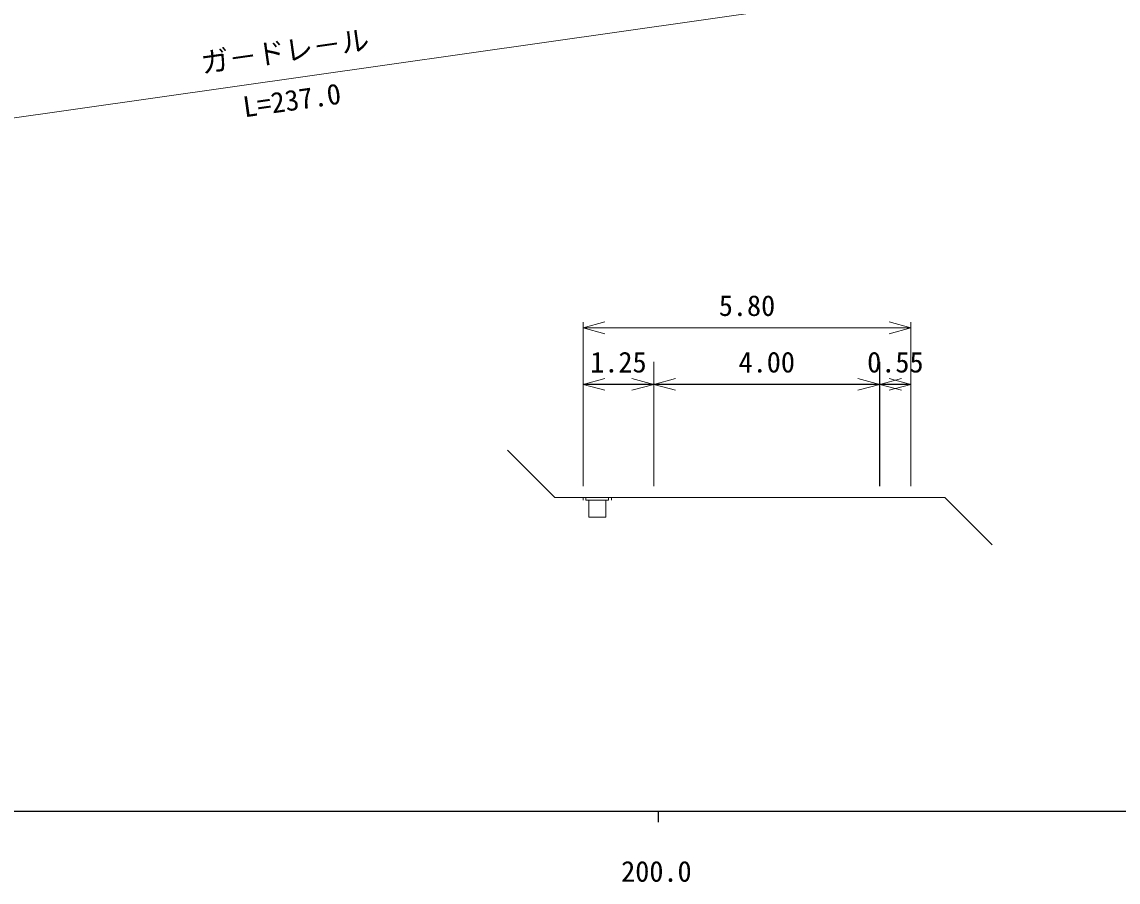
# Model space of a CAD drawing. Units: millimetres, scale not verified, with parts at other scales. Extents: x 40000 to 680000, y 20000 to 380000.
# Drawn here: x 211713 to 308688, y 198715 to 274785 of the extents above; entities that cross this region are included whole.
import ezdxf
from ezdxf.enums import TextEntityAlignment as Align

# ---------------------------------------------------------------- set-up
doc = ezdxf.new("R2010")
doc.units = ezdxf.units.MM
doc.header["$LTSCALE"] = 1000
for name, color, linetype, lineweight in [('M-BGD', 7, 'Continuous', 13), ('M-STR-HTXT', 7, 'Continuous', 13), ('M-TTL-BAND', 7, 'Continuous', 25)]:
    doc.layers.add(name, color=color, linetype=linetype, lineweight=lineweight)
doc.styles.add('@ＭＳ ゴシック', font='')
doc.styles.add('ＭＳ ゴシック', font='')
doc.styles.get('@ＭＳ ゴシック').set_extended_font_data('@MS Gothic')
doc.styles.get('ＭＳ ゴシック').set_extended_font_data('MS Gothic')

msp = doc.modelspace()

# ---------------------------------------------------------------- linework, layer by layer
at = {"layer": 'M-BGD'}
msp.add_line((118482, 253136), (352172, 286390), dxfattribs=at)
at = {"layer": 'M-STR-HTXT'}
for p, q in [((263291, 248249), (261359, 247731)), ((261359, 233731), (261359, 248231)), ((261359, 247731), (290359, 247731)), ((261359, 247731), (263291, 247213)), ((290359, 247731), (288427, 248249)), ((288427, 247213), (290359, 247731)), ((290359, 233731), (290359, 248231)), ((267609, 233731), (267609, 244731)), ((263291, 243249), (261359, 242731)), ((261359, 242731), (263291, 242213)), ((267609, 242731), (265677, 243249)), ((265677, 242213), (267609, 242731)), ((269541, 243249), (267609, 242731)), ((267609, 242731), (269541, 242213)), ((287609, 242731), (285677, 243249)), ((285677, 242213), (287609, 242731)), ((289541, 243249), (287609, 242731)), ((287609, 242731), (289541, 242213)), ((290359, 242731), (288427, 243249)), ((288427, 242213), (290359, 242731)), ((258859, 232731), (254678, 236912)), ((258859, 232731), (293359, 232731)), ((261359, 232731), (261359, 232481)), ((261359, 232731), (261359, 232481)), ((261609, 232731), (261609, 232481)), ((261609, 232481), (261859, 232481)), ((261859, 232481), (263359, 232481)), ((261859, 232481), (261859, 230981)), ((263359, 232481), (263609, 232481)), ((263359, 232481), (263359, 230981)), ((263609, 232731), (263609, 232481)), ((263859, 232731), (263859, 232481)), ((297540, 228550), (293359, 232731)), ((261859, 230981), (263359, 230981))]:
    msp.add_line(p, q, dxfattribs=at)
at = {"layer": 'M-STR-HTXT', "lineweight": 25}
for p, q in [((287609, 233731), (287609, 244731)), ((290359, 242731), (261359, 242731))]:
    msp.add_line(p, q, dxfattribs=at)
at = {"layer": 'M-TTL-BAND'}
for p, q in [((40000, 205000), (579000, 205000)), ((268000, 205000), (268000, 204000))]:
    msp.add_line(p, q, dxfattribs=at)

# ---------------------------------------------------------------- texts
at = {"layer": 'M-BGD', "style": 'ＭＳ ゴシック'}
msp.add_text('ガ－ドレ－ル', height=1833, rotation=8.099, dxfattribs=at).set_placement((235186, 270753), align=Align.BOTTOM_CENTER)
at = {"layer": 'M-BGD', "style": '@ＭＳ ゴシック'}
msp.add_text('L=237.0', height=1833, rotation=8.099, dxfattribs=at).set_placement((235468, 268773), align=Align.TOP_CENTER)
at = {"layer": 'M-STR-HTXT', "style": 'ＭＳ ゴシック'}
for s, p in [('5.80', (275859, 248231)), ('1.25', (264484, 243231)), ('4.00', (277609, 243231)), ('0.55', (288984, 243231))]:
    msp.add_text(s, height=1833, dxfattribs=at).set_placement(p, align=Align.BOTTOM_CENTER)
at = {"layer": 'M-TTL-BAND', "style": 'ＭＳ ゴシック'}
msp.add_text('200.0', height=1833, dxfattribs=at).set_placement((267844, 198195), align=Align.BOTTOM_CENTER)

doc.saveas('drawing.dxf')
